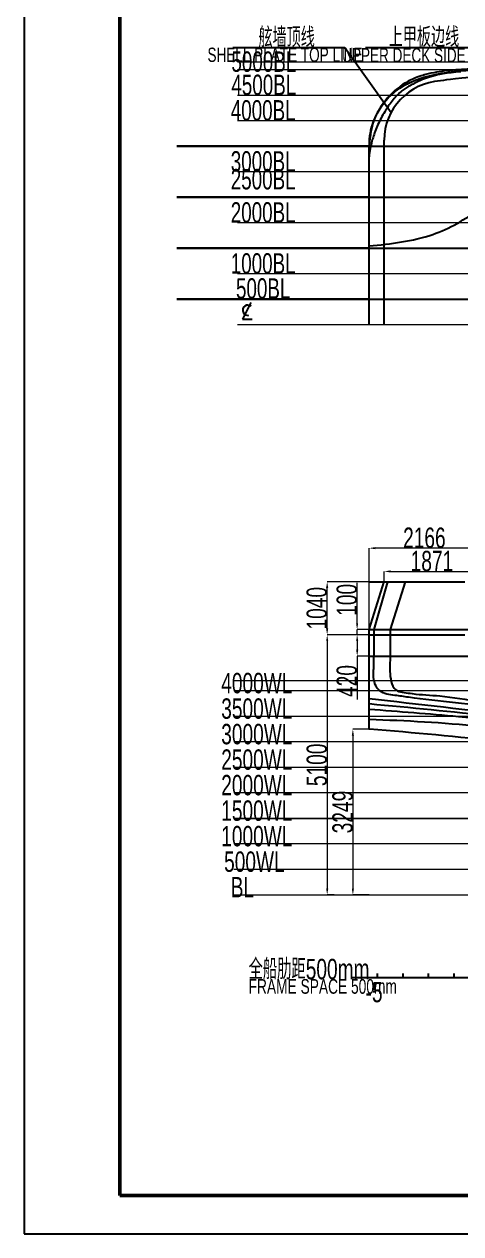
# Model space of a CAD drawing. Extents: x 415524 to 478599, y -3035222 to -2990672.
# Drawn here: x 415524 to 424079, y -3035222 to -3011515 of the extents above; entities that cross this region are included whole.
import ezdxf
from ezdxf.enums import TextEntityAlignment as Align

# ---------------------------------------------------------------- set-up
doc = ezdxf.new("R2010")
doc.units = 0
doc.header["$MEASUREMENT"] = 0
doc.header["$PDMODE"] = 35
doc.layers.add('PLOTDXF', color=7, linetype='Continuous')
doc.layers.add('图框', color=3, linetype='Continuous')
doc.styles.add('中英混排2', font='romany.shx', dxfattribs={"width": 0.7, "height": 400, "bigfont": 'hztxt.shx'})
doc.dimstyles.new('ISO-25', dxfattribs={"dimtxt": 400, "dimasz": 125, "dimexe": 1.25, "dimexo": 0.625, "dimtad": 1, "dimdec": 0, "dimtxsty": '中英混排2', "dimcen": 2.5, "dimadec": 0, "dimazin": 0, "dimtfac": 1, "dimtdec": 0, "dimtmove": 0, "dimatfit": 3, "dimfxl": 1, "dimlwd": 20, "dimlwe": 20, "dimarcsym": 0})

# ---------------------------------------------------------------- blocks, each defined once
blk = doc.blocks.new('*D40')
at = {"color": 0, "lineweight": 20, "transparency": 16777216}
for p, q in [((422281, -3025332), (421963, -3025332)), ((421964, -3025457), (421964, -3028456)), ((422281, -3028581), (421963, -3028581))]:
    blk.add_line(p, q, dxfattribs=at)
at = {"color": 0, "transparency": 16777216}
for points in [[(421943, -3025457), (421985, -3025457), (421964, -3025332)], [(421943, -3028456), (421985, -3028456), (421964, -3028581)]]:
    blk.add_solid(points, dxfattribs=at)
at = {"layer": 'Defpoints', "color": 0, "transparency": 16777216}
for p in [(422282, -3025332), (421964, -3028581), (422282, -3028581)]:
    blk.add_point(p, dxfattribs=at)
at = {"color": 0, "transparency": 16777216, "insert": (421764, -3026956), "char_height": 400, "attachment_point": 5, "rotation": 90, "style": '中英混排2'}
blk.add_mtext('3249', dxfattribs=at)
blk = doc.blocks.new('*D41')
at = {"color": 0, "lineweight": 20, "transparency": 16777216}
for p, q in [((422281, -3023481), (421460, -3023481)), ((421461, -3023606), (421461, -3028456)), ((421600, -3028581), (421460, -3028581))]:
    blk.add_line(p, q, dxfattribs=at)
at = {"color": 0, "transparency": 16777216}
for points in [[(421440, -3023606), (421482, -3023606), (421461, -3023481)], [(421440, -3028456), (421482, -3028456), (421461, -3028581)]]:
    blk.add_solid(points, dxfattribs=at)
at = {"layer": 'Defpoints', "color": 0, "transparency": 16777216}
for p in [(422282, -3023481), (421461, -3028581), (421601, -3028581)]:
    blk.add_point(p, dxfattribs=at)
at = {"color": 0, "transparency": 16777216, "insert": (421260, -3026031), "char_height": 400, "attachment_point": 5, "rotation": 90, "style": '中英混排2'}
blk.add_mtext('5100', dxfattribs=at)
blk = doc.blocks.new('*D42')
at = {"color": 0, "lineweight": 20, "transparency": 16777216}
for p, q in [((422281, -3022441), (421458, -3022441)), ((421460, -3023356), (421460, -3022566)), ((422020, -3023481), (421458, -3023481))]:
    blk.add_line(p, q, dxfattribs=at)
at = {"color": 0, "transparency": 16777216}
for points in [[(421439, -3022566), (421481, -3022566), (421460, -3022441)], [(421439, -3023356), (421481, -3023356), (421460, -3023481)]]:
    blk.add_solid(points, dxfattribs=at)
at = {"layer": 'Defpoints', "color": 0, "transparency": 16777216}
for p in [(421460, -3022441), (422282, -3022441), (422021, -3023481)]:
    blk.add_point(p, dxfattribs=at)
at = {"color": 0, "transparency": 16777216, "insert": (421259, -3022961), "char_height": 400, "attachment_point": 5, "rotation": 90, "style": '中英混排2'}
blk.add_mtext('1040', dxfattribs=at)
blk = doc.blocks.new('*D43')
at = {"color": 0, "lineweight": 20, "transparency": 16777216}
for p, q in [((422282, -3023523), (422282, -3021782)), ((424323, -3021784), (422407, -3021784)), ((424448, -3021878), (424448, -3021782))]:
    blk.add_line(p, q, dxfattribs=at)
at = {"color": 0, "transparency": 16777216}
for points in [[(422407, -3021763), (422407, -3021805), (422282, -3021784)], [(424323, -3021763), (424323, -3021805), (424448, -3021784)]]:
    blk.add_solid(points, dxfattribs=at)
at = {"layer": 'Defpoints', "color": 0, "transparency": 16777216}
for p in [(422282, -3021784), (424448, -3021879), (422282, -3023524)]:
    blk.add_point(p, dxfattribs=at)
at = {"color": 0, "transparency": 16777216, "insert": (423365, -3021583), "char_height": 400, "attachment_point": 5, "style": '中英混排2'}
blk.add_mtext('2166', dxfattribs=at)
blk = doc.blocks.new('*D44')
at = {"color": 0, "lineweight": 20, "transparency": 16777216}
for p, q in [((422144, -3023481), (422047, -3023481)), ((422049, -3023606), (422049, -3023776)), ((422281, -3023901), (422047, -3023901)), ((422049, -3023901), (422049, -3024748))]:
    blk.add_line(p, q, dxfattribs=at)
at = {"color": 0, "transparency": 16777216}
for points in [[(422028, -3023606), (422069, -3023606), (422049, -3023481)], [(422028, -3023776), (422069, -3023776), (422049, -3023901)]]:
    blk.add_solid(points, dxfattribs=at)
at = {"layer": 'Defpoints', "color": 0, "transparency": 16777216}
for p in [(422145, -3023481), (422049, -3023901), (422282, -3023901)]:
    blk.add_point(p, dxfattribs=at)
at = {"color": 0, "transparency": 16777216, "insert": (421848, -3024387), "char_height": 400, "attachment_point": 5, "rotation": 90, "style": '中英混排2'}
blk.add_mtext('420', dxfattribs=at)
blk = doc.blocks.new('*D64')
at = {"color": 0, "lineweight": 20, "transparency": 16777216}
for p, q in [((422047, -3023256), (422047, -3022463)), ((422282, -3023381), (422046, -3023381)), ((422047, -3023481), (422047, -3023381)), ((422280, -3023481), (422046, -3023481)), ((422047, -3023606), (422047, -3023731))]:
    blk.add_line(p, q, dxfattribs=at)
at = {"color": 0, "transparency": 16777216}
for points in [[(422027, -3023256), (422068, -3023256), (422047, -3023381)], [(422027, -3023606), (422068, -3023606), (422047, -3023481)]]:
    blk.add_solid(points, dxfattribs=at)
at = {"layer": 'Defpoints', "color": 0, "transparency": 16777216}
for p in [(422047, -3023381), (422282, -3023381), (422281, -3023481)]:
    blk.add_point(p, dxfattribs=at)
at = {"color": 0, "transparency": 16777216, "insert": (421847, -3022797), "char_height": 400, "attachment_point": 5, "rotation": 90, "style": '中英混排2'}
blk.add_mtext('100', dxfattribs=at)
blk = doc.blocks.new('*D67')
at = {"color": 0, "lineweight": 20, "transparency": 16777216}
for p, q in [((422577, -3022439), (422577, -3022239)), ((422702, -3022240), (424323, -3022240)), ((424448, -3022439), (424448, -3022239))]:
    blk.add_line(p, q, dxfattribs=at)
at = {"color": 0, "transparency": 16777216}
for points in [[(422702, -3022219), (422702, -3022261), (422577, -3022240)], [(424323, -3022219), (424323, -3022261), (424448, -3022240)]]:
    blk.add_solid(points, dxfattribs=at)
at = {"layer": 'Defpoints', "color": 0, "transparency": 16777216}
for p in [(422577, -3022440), (424448, -3022240), (424448, -3022440)]:
    blk.add_point(p, dxfattribs=at)
at = {"color": 0, "transparency": 16777216, "insert": (423513, -3022039), "char_height": 400, "attachment_point": 5, "style": '中英混排2'}
blk.add_mtext('1871', dxfattribs=at)
blk = doc.blocks.new('WL')
at = {"color": 4, "lineweight": 20}
blk.add_line((-4816, 4200), (36552, 4200), dxfattribs=at)
at = {"color": 8, "lineweight": 20}
for p, q in [((36552, 4000), (-4816, 4000)), ((37052, 4000), (-4316, 4000)), ((36552, 3500), (-4816, 3500)), ((37052, 3500), (-4316, 3500)), ((36552, 3000), (-4816, 3000)), ((36552, 2500), (-4816, 2500)), ((36552, 2000), (-4816, 2000)), ((36552, 1500), (-4816, 1500)), ((36552, 1000), (-4816, 1000)), ((36552, 500), (-4816, 500)), ((-4816, 0), (36552, 0))]:
    blk.add_line(p, q, dxfattribs=at)
at = {"color": 5, "lineweight": 20}
blk.add_line((-4816, 1500), (36552, 1500), dxfattribs=at)
at = {"color": 1, "lineweight": 20, "ltscale": 2, "style": '中英混排2', "width": 0.7}
for s, p in [('4000WL', (-4366, 4153)), ('3500WL', (-4366, 3653)), ('3000WL', (-4366, 3153)), ('2500WL', (-4366, 2653)), ('2000WL', (-4366, 2153)), ('1500WL', (-4366, 1653)), ('1000WL', (-4366, 1153)), ('500WL', (-4414, 653)), ('BL', (-4648, 153))]:
    blk.add_text(s, height=400, dxfattribs=at).set_placement(p, align=Align.MIDDLE)
blk = doc.blocks.new('bl')
at = {"color": 8, "lineweight": 20}
for p, q in [((-4743, 5150), (35994, 5150)), ((-4743, 5000), (35994, 5000)), ((-4743, 4500), (35994, 4500)), ((-4743, 4000), (35994, 4000)), ((-4743, 3000), (35994, 3000)), ((-4743, 2000), (35994, 2000)), ((-4743, 1000), (35994, 1000)), ((-4743, 0), (35994, 0))]:
    blk.add_line(p, q, dxfattribs=at)
at = {"color": 8}
for p, q in [((-2166, 3500), (-5935, 3500)), ((-5935, 3500), (36554, 3500)), ((-2166, 2500), (-5935, 2500)), ((-2166, 1500), (-5935, 1500)), ((-5935, 1500), (36554, 1500)), ((-2166, 500), (-5935, 500)), ((-5935, 500), (36554, 500))]:
    blk.add_line(p, q, dxfattribs=at)
at = {"color": 1}
blk.add_line((-5935, 2500), (36554, 2500), dxfattribs=at)
at = {"layer": 'PLOTDXF', "color": 1}
for p, q in [((-4484, 431), (-4646, 107)), ((-4646, 107), (-4456, 107))]:
    blk.add_line(p, q, dxfattribs=at)
blk.add_ellipse((-4542, 283), major_axis=(0, 102), ratio=0.975615, start_param=-0.695074, end_param=3.288681, dxfattribs=at)
at = {"color": 1, "lineweight": 20, "ltscale": 2, "style": '中英混排2', "width": 0.689313}
for s, p in [('5000BL', (-4229, 5155)), ('4500BL', (-4229, 4700)), ('4000BL', (-4241, 4200)), ('3000BL', (-4241, 3200)), ('2500BL', (-4241, 2850)), ('2000BL', (-4241, 2200)), ('1000BL', (-4241, 1200)), ('500BL', (-4241, 709))]:
    blk.add_text(s, height=400, dxfattribs=at).set_placement(p, align=Align.MIDDLE)

msp = doc.modelspace()

# ---------------------------------------------------------------- linework, layer by layer
at = {"color": 7}
for p, q in [((419613.2, -3011972), (421808.1, -3011972)), ((421808.1, -3011972), (422714.7, -3013242.4)), ((422212.9, -3011972), (424679.1, -3011972))]:
    msp.add_line(p, q, dxfattribs=at)
for p, q in [((422281.6, -3017403.4), (422281.6, -3013888)), ((422281.6, -3017403.4), (422281.6, -3013888)), ((422281.6, -3017403.4), (422281.6, -3014111.3)), ((422281.6, -3017403.4), (422281.6, -3015861.2)), ((422282.2, -3023380.8), (422577, -3022440.1)), ((422281.6, -3023480.9), (422594.7, -3023480.9)), ((422594.7, -3023480.9), (422907.9, -3023480.9)), ((422907.9, -3023480.9), (423221, -3023480.9)), ((423221, -3023480.9), (423534.2, -3023480.9)), ((423534.2, -3023480.9), (423847.3, -3023480.9)), ((423847.3, -3023480.9), (424160.5, -3023480.9)), ((422282.2, -3023901.3), (430297.1, -3023901.3)), ((421948, -3030198.3), (459448, -3030198.3)), ((422448, -3030198.3), (422448, -3030118.8)), ((422948, -3030198.3), (422948, -3030118.8)), ((423448, -3030198.3), (423448, -3030118.8)), ((423948, -3030198.3), (423948, -3030118.8))]:
    msp.add_line(p, q)
at = {"color": 6}
for p, q in [((422577, -3017403.4), (422577, -3013787.8)), ((422282.2, -3023380.8), (438727.2, -3023380.8))]:
    msp.add_line(p, q, dxfattribs=at)
at = {"color": 0}
for p, q in [((422281.6, -3017403.4), (422281.6, -3013963.4)), ((422643.3, -3022441.1), (422371.7, -3023380.8)), ((422990.3, -3022441.1), (422696.6, -3023380.8)), ((422371.7, -3023380.8), (422371.7, -3023901.3)), ((422696.6, -3023380.8), (422696.6, -3023901.3))]:
    msp.add_line(p, q, dxfattribs=at)
for points in [[(422281, -3022441.1), (422594.1, -3022441.1), (422907.2, -3022441.1), (423220.4, -3022441.1), (423533.5, -3022441.1), (423846.7, -3022441.1), (424159.8, -3022441.1)], [(422291.6, -3025331.7), (422281.6, -3025331.5), (422281.6, -3025000.5), (422281.6, -3024938.1), (422281.6, -3024607.1), (422281.6, -3024417.7), (422281.6, -3024086.7), (422281.6, -3023897.3), (422281.6, -3023566.3), (422281.6, -3023480.9), (422282.2, -3023380.8)]]:
    msp.add_lwpolyline(points)
for centre, major_axis, start_param, end_param in [((423934.7, -3014490.7), (-2090.3, 0), -1.3062871, -1.2813825), ((423934.7, -3014491.2), (2090.8, 0), 1.8352903, 1.860189), ((423934.7, -3014491.2), (-2090.8, 0), -1.3063023, -1.2814037), ((424039.3, -3014882.5), (-2501.5, 0), -1.3949105, -1.3074714), ((424039.3, -3014882.5), (-2501.5, 0), -1.3949105, -1.3074715), ((424039.1, -3014881.7), (2500.8, 0), 1.7466472, 1.8341121), ((424113.4, -3014605.8), (2183.5, 0), 1.7449296, 1.8162871), ((424177.5, -3015640.8), (3283.6, 0), 1.6804349, 1.7471185), ((424177.5, -3015640.8), (-3283.6, 0), -1.4611577, -1.3944742), ((424177.3, -3015640.2), (3283, 0), 1.680381, 1.7470794), ((424222.6, -3015225.8), (-2822.2, 0), -1.452734, -1.3971999), ((424346, -3017126.4), (-4801, 0), -1.5064277, -1.4606408), ((424346, -3017126.4), (-4801, 0), -1.5064277, -1.4606408), ((424345.8, -3017125.8), (4800.4, 0), 1.6351134, 1.6809052), ((424362.6, -3016415.7), (4038.2, 0), 1.6411566, 1.68806), ((424602.8, -3020979.4), (-8720.5, 0), -1.5311827, -1.5058949), ((424602.8, -3020979.4), (8720.5, 0), 1.6104099, 1.6356978), ((424602.4, -3020981.1), (-8722.2, 0), -1.5312337, -1.5059509), ((423770.4, -3013910), (1482.1, 0), 2.2028671, 2.2679574), ((423770.4, -3013910), (1482.1, 0), 2.2028671, 2.2679574), ((423770.4, -3013909.8), (1481.9, 0), 2.2029295, 2.268021), ((423733.5, -3013857.3), (-1417.1, 0), -1.1368115, -0.9374183), ((423733.5, -3013857.3), (-1417.1, 0), -1.1368115, -0.9374184), ((423733.6, -3013857.3), (1417.1, 0), 2.0047637, 2.2041563), ((423703.1, -3013824.4), (-1281.5, 0), -1.064087, -0.9906535), ((424006.3, -3014356.9), (1901.3, 0), 2.0292254, 2.0789476), ((423698.2, -3013785.9), (-1336.6, 0), -1.1809659, -1.1380721), ((423698.1, -3013786.2), (1336.7, 0), 1.9605573, 2.0034526), ((423698.1, -3013786.2), (1336.7, 0), 1.9605573, 2.0034526), ((424569.3, -3015467.7), (3161.5, 0), 2.01278, 2.0310821), ((423788.1, -3014017.6), (-1588.2, 0), -1.2835017, -1.1848303), ((423788.2, -3014017.7), (1588.3, 0), 1.8580996, 1.9567656), ((423788.2, -3014017.7), (1588.3, 0), 1.8580996, 1.9567656), ((424409.2, -3015115.4), (-2769.9, 0), -1.1711719, -1.1258357), ((424039.3, -3014260.2), (1826.2, 0), 1.9258258, 1.9687839), ((424006.9, -3014188.6), (-1746.8, 0), -1.3255302, -1.2187059), ((423809, -3013952.9), (-1540.2, 0), -0.8725681, -0.6685295), ((423809, -3013952.9), (1540.2, 0), 2.2690244, 2.4730634), ((423809.1, -3013952.9), (-1540.3, 0), -0.8725866, -0.668556), ((423792, -3013806.9), (-1325, 0), -0.763101, -0.668196), ((423536.1, -3013565.7), (-970.8, 0), -0.8899257, -0.7630676), ((423523.3, -3013556.3), (-955.4, 0), -0.9920282, -0.8940533), ((423836.1, -3013976.9), (-1576.6, 0), -0.6700397, -0.4947187), ((423836, -3013976.9), (1576.5, 0), 2.4715349, 2.6468346), ((423836, -3013976.9), (1576.5, 0), 2.4715347, 2.6468348), ((424627.7, -3014449.8), (2384.6, 0), 2.5827439, 2.7014457), ((424790.7, -3014547.9), (2575.7, 0), 2.5335105, 2.583518), ((424326.8, -3014223.3), (2006.6, 0), 2.4731977, 2.5362296), ((423609.3, -3013881.3), (-1329.2, 0), -0.3447269, -0.1788103), ((423609.3, -3013881.3), (1329.2, 0), 2.7968666, 2.9627814), ((423609.3, -3013881.3), (1329.2, 0), 2.7968698, 2.9627806), ((423740.6, -3013926.7), (1468.4, 0), 2.6465178, 2.7975215), ((423740.6, -3013926.7), (-1468.4, 0), -0.4950744, -0.3440715), ((423740.7, -3013926.7), (-1468.4, 0), -0.4950715, -0.3440744), ((424416, -3014351), (-2150.4, 0), -0.4398684, -0.308682), ((423545.3, -3013868.2), (1263.9, 0), 2.9641085, 3.1574861), ((423545.3, -3013868.2), (1263.9, 0), 2.9641096, 3.1574849), ((423545.4, -3013868.2), (-1263.9, 0), -0.177481, 0.0158902), ((424341.2, -3014324.6), (-2071, 0), -0.2562, -0.1047392), ((424331.5, -3014321.9), (-2060.8, 0), -0.307529, -0.256154)]:
    msp.add_ellipse(centre, major_axis=major_axis, ratio=0.9851449, start_param=start_param, end_param=end_param)
at = {"color": 6}
msp.add_ellipse((423758.7, -3013787.8), major_axis=(-1181.7, 0), ratio=0.9851449, start_param=-1.5044169, end_param=0, dxfattribs=at)
msp.add_open_spline([(422281.6, -3015861.2), (422707, -3015817.2), (423486.9, -3015736.4), (424536.4, -3015128.4), (425358, -3014277.6), (426082.6, -3013020.9), (427639.7, -3012381.2), (429280.4, -3012272.4), (430294.1, -3012259.4), (430772.8, -3012253.3)], degree=3, knots=[0, 0, 0, 0, 1268.4543739, 2325.8289722, 3578.8882504, 4853.3163924, 6675.4589137, 8314.531878, 9780.5711042, 9780.5711042, 9780.5711042, 9780.5711042])
at = {"color": 0}
for points in [[(422281.6, -3013963.4), (422380.3, -3013403.4), (422711.9, -3012903.4), (424406.7, -3012403.4), (426060.7, -3012329.4), (429285.7, -3012258.8), (430045.6, -3012253.4)], [(439691.4, -3028353), (438960.5, -3028323), (437348, -3028187.2), (436211.6, -3028080.9), (433720.2, -3027580.9), (432510.5, -3027175.4), (432272.7, -3027080.9), (431144.4, -3026580.9), (430898, -3026481), (430000.5, -3026080.9), (428499.7, -3025580.9), (425939.8, -3025080.9), (423971.6, -3024814.8), (423055.5, -3024706.3), (422788.2, -3024668.8), (422492.7, -3024580.9), (422402.8, -3024456.5), (422369.3, -3024263), (422371.7, -3024145.8), (422371.7, -3023901.3)], [(438317.9, -3028412), (437348, -3028353.4), (435735.5, -3028263.9), (434499.7, -3028080.9), (432866.8, -3027580.9), (432510.5, -3027453.1), (431614.8, -3027080.9), (430898, -3026766.8), (430516, -3026580.9), (429489.3, -3026080.9), (428021.5, -3025580.9), (425194.4, -3025080.9), (422281.6, -3024737.4)], [(422281.6, -3024938.1), (424035, -3025080.9), (427427.8, -3025580.9), (428983.7, -3026080.9), (430023.3, -3026580.9), (431105.4, -3027080.9), (432208.6, -3027580.9), (432510.5, -3027710.5), (434123, -3028216.7), (435735.5, -3028423), (437348, -3028470.6), (437459, -3028474.8)], [(422281.6, -3025134.8), (424448, -3025277.2), (426308.5, -3025580.9), (428276.2, -3026080.9), (429460.3, -3026580.9), (430557.7, -3027080.9), (431582.4, -3027580.9), (432943.7, -3028080.9), (434123, -3028375.7), (435735.5, -3028527.9), (437348, -3028537.2)], [(436106.6, -3028580.9), (435735.5, -3028576.7), (434123, -3028468.2), (432372.4, -3028080.9), (431152.1, -3027580.9), (430062, -3027080.9), (428936.4, -3026580.9), (427547.6, -3026080.9), (424889.2, -3025580.9), (422291.6, -3025331.7)]]:
    msp.add_spline(points, degree=3, dxfattribs=at)
at = {"color": 6}
msp.add_open_spline([(438726.6, -3012253.4), (437690.6, -3012273), (435233.1, -3012319.7), (433344.4, -3012362.3), (429654.5, -3012395.3), (428404.8, -3012395.2), (426994.2, -3012398.1), (426245.9, -3012439.1), (424072.7, -3012560.4), (423829.4, -3012601.2), (423680.3, -3012626.2)], degree=3, knots=[0, 0, 0, 0, 3000.6994745, 7117.7898512, 8443.2472754, 9768.7046996, 10665.7124225, 11562.7201454, 13002.7974535, 15285.2131984, 15285.2131984, 15285.2131984, 15285.2131984], dxfattribs=at)
at = {"color": 0}
msp.add_open_spline([(422696.6, -3023901.3), (422689.6, -3024010.8), (422675.1, -3024235.8), (422744.6, -3024585.8), (422978.9, -3024611), (423249.8, -3024658), (423752, -3024667.5), (424724.6, -3024860.8), (425688.3, -3024934.4), (427156.5, -3025182.4), (428593.4, -3025467.9), (430118.6, -3025992.8), (430856.6, -3026303.6), (431602.8, -3026575.5), (432636.6, -3026988.6), (433003.8, -3027101.5), (435233, -3027870.9), (437079.3, -3028005), (439123.4, -3028205.8), (440036.6, -3028263.1), (440573, -3028296.7), (441110.5, -3028296.3), (442186, -3028295.5), (443718.2, -3028244.1), (445195.2, -3028135.6), (446388.2, -3027732.9), (447207.6, -3027098.8), (447820.9, -3026604.6), (448347.4, -3026078.7), (448884, -3025550.2), (449511.5, -3025083.3), (450425.4, -3024369.9), (451076, -3023761.3), (451530, -3023336.7)], degree=3, knots=[0, 0, 0, 0, 344.9061343, 708.953515, 843.1502647, 1007.1208375, 1547.6106734, 2334.0418277, 3962.3058484, 4459.1258329, 6794.3737643, 8406.2667712, 9128.067462, 9849.8681529, 10504.219128, 11158.5701032, 12832.283047, 16174.0162206, 17309.8625661, 18926.274763, 18926.274763, 18926.274763, 20538.8059125, 22152.307095, 23525.3132339, 24977.3912522, 25837.3518953, 26619.4357966, 27340.1878256, 28068.1366739, 28875.6379609, 29682.8822092, 31545.9652784, 31545.9652784, 31545.9652784, 31545.9652784], dxfattribs=at)
at = {"color": 1}
msp.add_spline([(433995.8, -3028080.9), (432531.6, -3027580.9), (431369.7, -3027080.9), (430266.8, -3026580.9), (429249.9, -3026080.9), (427764.9, -3025580.9), (424720, -3025080.9), (422281.6, -3024837.1)], degree=3, dxfattribs=at)
at = {"layer": '图框'}
for p, q in [((415524.5, -2990672.1), (415524.5, -3035222.1)), ((415524.5, -3035222.1), (478599.5, -3035222.1))]:
    msp.add_line(p, q, dxfattribs=at)
at = {"layer": '图框', "color": 15, "lineweight": 50}
for p, q in [((417399.5, -2991422.1), (417399.5, -3034472.1)), ((417399.5, -3034472.1), (477849.5, -3034472.1))]:
    msp.add_line(p, q, dxfattribs=at)

# ---------------------------------------------------------------- block references
at = {"color": 1}
for name, p in [('bl', (424448, -3017403.4)), ('WL', (424448, -3028580.9))]:
    msp.add_blockref(name, p, dxfattribs=at)

# ---------------------------------------------------------------- texts
at = {"color": 3, "lineweight": 20, "ltscale": 2, "style": '中英混排2', "width": 0.710555}
for s, p in [('舷墙顶线', (420666.1, -3011752.1)), ('上甲板边线', (423357.2, -3011748))]:
    msp.add_text(s, height=388.04, dxfattribs=at).set_placement(p, align=Align.MIDDLE)
at = {"color": 4, "lineweight": 20, "ltscale": 2, "style": '中英混排2', "width": 0.710555}
for s, p in [('SHELL PLATE TOP LINE', (420634.8, -3012113.7)), ('UPPER DECK SIDE LINE', (423295.9, -3012122.9))]:
    msp.add_text(s, height=279.39, dxfattribs=at).set_placement(p, align=Align.MIDDLE)
at = {"color": 1, "lineweight": 20, "ltscale": 2, "style": '中英混排2', "width": 0.7}
for s, p in [('全船肋距500mm', (419920.6, -3030233.8)), ('-5', (422213.2, -3030683.7))]:
    msp.add_text(s, height=400, dxfattribs=at).set_placement(p)
at = {"color": 4, "lineweight": 20, "ltscale": 2, "style": '中英混排2', "width": 0.7}
msp.add_text('FRAME SPACE 500mm', height=288, dxfattribs=at).set_placement((419920.6, -3030517.5))

# ---------------------------------------------------------------- dimensions: what is measured, and where the dimension line sits
at = {"color": 3}
for base, p1, p2, picture, middle in [((422281.6, -3021783.7), (424448, -3021879.1), (422281.6, -3023523.6), '*D43', (423364.8, -3021583.1)), ((424448, -3022239.8), (422577, -3022440.1), (424448, -3022440.1), '*D67', (423512.5, -3022039.2))]:
    dim = msp.add_linear_dim(base=base, p1=p1, p2=p2, dimstyle='ISO-25', dxfattribs=at)
    dim.commit()
    dim.dimension.update_dxf_attribs({"geometry": picture, "text_midpoint": middle})
for base, p1, p2, picture, middle in [((421459.7, -3022441.1), (422020.6, -3023480.9), (422281.6, -3022441.1), '*D42', (421259.1, -3022961)), ((422047.4, -3023380.8), (422281, -3023480.9), (422282.2, -3023380.8), '*D64', (421846.7, -3022796.9)), ((421460.9, -3028580.9), (422281.6, -3023480.9), (421600.8, -3028580.9), '*D41', (421260.3, -3026030.9)), ((422048.6, -3023901.3), (422144.9, -3023480.9), (422281.6, -3023901.3), '*D44', (421848, -3024386.9)), ((421964.3, -3028580.9), (422281.6, -3025331.5), (422281.6, -3028580.9), '*D40', (421763.7, -3026956.2))]:
    dim = msp.add_linear_dim(base=base, p1=p1, p2=p2, angle=90, dimstyle='ISO-25', dxfattribs=at)
    dim.commit()
    dim.dimension.update_dxf_attribs({"geometry": picture, "text_midpoint": middle})

doc.saveas('drawing.dxf')
